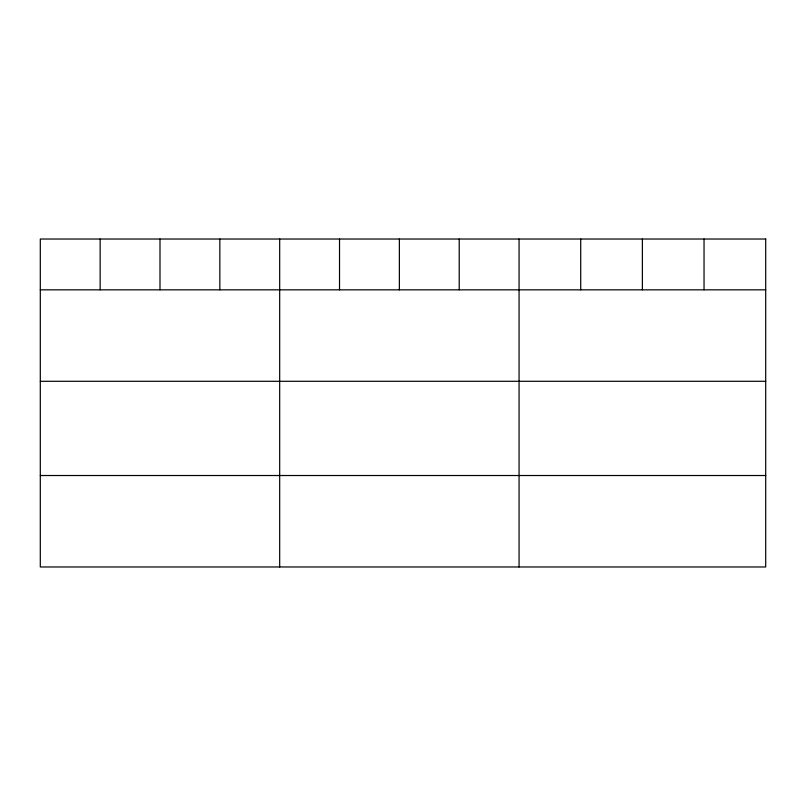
<?xml version="1.0" encoding="UTF-8"?>
<svg xmlns="http://www.w3.org/2000/svg" width="806" height="806" viewBox="0 0 806 806"><rect width="100%" height="100%" fill="white"/><g stroke="black" fill="none" stroke-linecap="round" stroke-linejoin="round"><path stroke-width="1.21" d="M40.3 289.838L765.7 289.838M40.3 381.288L765.7 381.288M40.3 475.52L765.7 475.52M704.041 239.029L704.041 289.838M642.382 239.029L642.382 289.838M580.723 239.029L580.723 289.838M519.064 239.029L519.064 566.971M459.219 239.029L459.219 289.838M399.373 239.029L399.373 289.838M339.528 239.029L339.528 289.838M279.682 239.029L279.682 566.971M219.837 239.029L219.837 289.838M159.991 239.029L159.991 289.838M100.146 239.029L100.146 289.838M765.7 239.029L40.3 239.029L40.3 566.971L765.7 566.971L765.7 239.029"/></g></svg>
